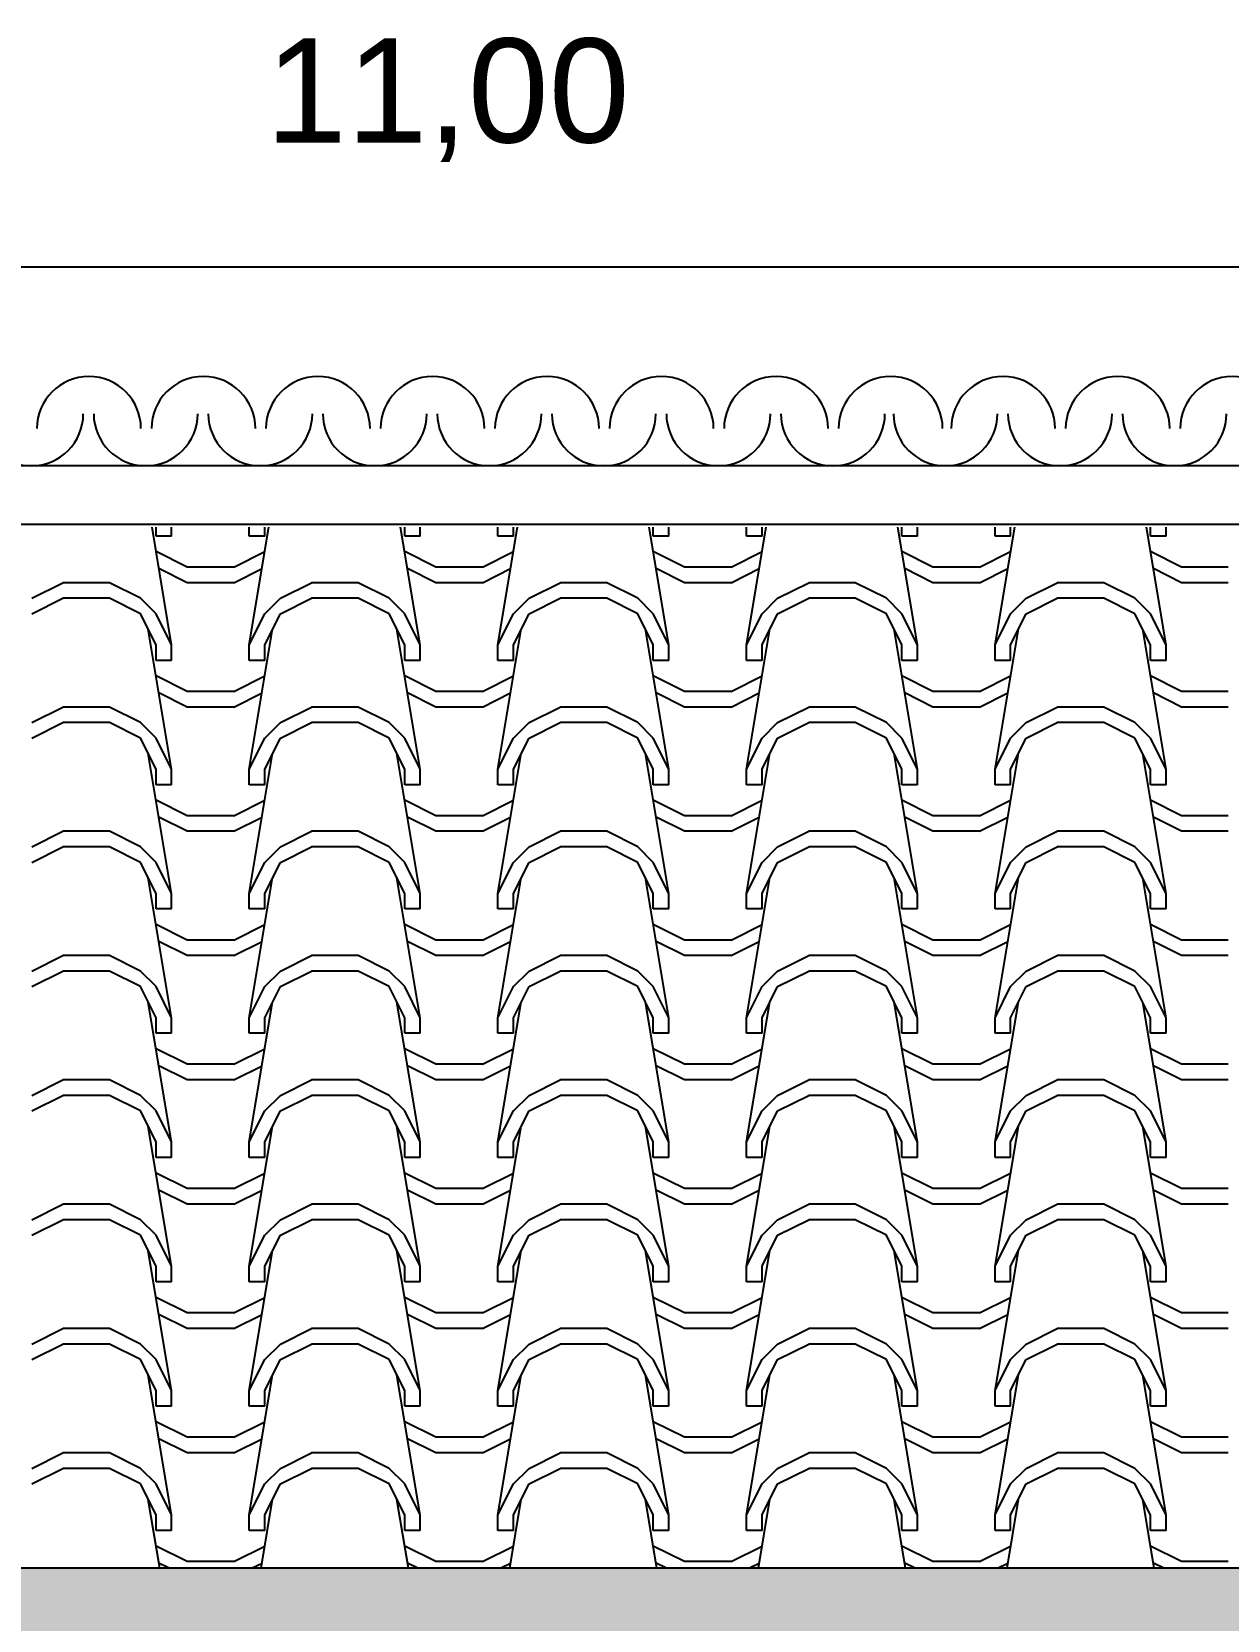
# Model space of a CAD drawing. Header units: millimetres. Extents: x -72 to 470, y 3 to 161.
# Drawn here: x 457.911 to 459.06, y 61.554 to 63.079 of the extents above; entities that cross this region are included whole.
import ezdxf

# ---------------------------------------------------------------- set-up
doc = ezdxf.new("R2010")
doc.units = ezdxf.units.MM
doc.layers.get('0').update_dxf_attribs({"color": 3})
for name, color, linetype in [('001', 1, 'Continuous'), ('COTA', 7, 'Continuous'), ('COTAS', 7, 'Continuous'), ('ESQUADRIA', 3, 'Continuous'), ('LAYER2', 5, 'Continuous')]:
    doc.layers.add(name, color=color, linetype=linetype)
doc.styles.get("Standard").update_dxf_attribs({"font": 'arial.ttf'})
doc.dimstyles.new('ISO-25', dxfattribs={"dimtxt": 0.1, "dimasz": 0.05, "dimexe": 1.25, "dimexo": 0.625, "dimgap": 0.1, "dimtad": 1, "dimzin": 1, "dimtxsty": 'Standard', "dimblk": 'ARCHTICK', "dimcen": 2.5, "dimse1": 1, "dimse2": 1, "dimazin": 3, "dimtfac": 1, "dimtmove": 0, "dimatfit": 3, "dimldrblk": 'ARCHTICK', "dimfxl": 1, "dimarcsym": 0})

# ---------------------------------------------------------------- blocks, each defined once
blk = doc.blocks.new('_ArchTick')
at = {"color": 0, "linetype": 'ByBlock', "const_width": 0.15}
blk.add_lwpolyline([(-0.5, -0.5), (0.5, 0.5)], dxfattribs=at)
blk = doc.blocks.new('*D65')
at = {"layer": 'COTAS', "color": 0, "lineweight": -2, "transparency": 16777216}
blk.add_line((452.8103, 62.8536), (463.8103, 62.8536), dxfattribs=at)
at = {"layer": 'Defpoints', "color": 0, "transparency": 16777216}
for p in [(452.8103, 62.8536), (463.8103, 62.8536), (463.8103, 62.8536)]:
    blk.add_point(p, dxfattribs=at)
at = {"layer": 'COTAS', "color": 0, "lineweight": -2, "transparency": 16777216, "xscale": 0.05, "yscale": 0.05, "zscale": 0.05, "rotation": 180}
blk.add_blockref('_ArchTick', (452.8103, 62.8536), dxfattribs=at)
at = {"layer": 'COTAS', "color": 0, "lineweight": -2, "transparency": 16777216, "xscale": 0.05, "yscale": 0.05, "zscale": 0.05}
blk.add_blockref('_ArchTick', (463.8103, 62.8536), dxfattribs=at)
at = {"layer": 'COTAS', "color": 0, "transparency": 16777216, "insert": (458.3103, 63.0137), "char_height": 0.1, "attachment_point": 5}
blk.add_mtext('11,00', dxfattribs=at)

msp = doc.modelspace()

# ---------------------------------------------------------------- hatches: boundary and pattern name
at = {"layer": 'COTA', "true_color": 0x939598}
h = msp.add_hatch(color=252, dxfattribs=at)
h.dxf.hatch_style = 1
h.paths.add_polyline_path([(452.9603, 61.5036), (452.9603, 61.6036), (452.9603, 62.8536), (452.8103, 62.8536), (452.8103, 61.6036), (452.8103, 61.5036), (452.8103, 58.5036), (452.9603, 58.5036)])
h.paths.add_polyline_path([(463.8103, 61.6036), (463.8103, 62.8536), (463.6603, 62.8536), (463.6603, 61.6036), (452.9603, 61.6036), (452.9603, 61.5036), (456.1103, 61.5036), (463.8103, 61.5036)])
h.paths.add_polyline_path([(463.8103, 61.5036), (463.6603, 61.5036), (463.6603, 58.4036), (463.8103, 58.4036)])

# ---------------------------------------------------------------- linework, layer by layer
at = {"color": 2}
for p, q in [((463.6603, 62.6625), (452.9603, 62.6625)), ((463.6603, 62.6062), (452.9603, 62.6062))]:
    msp.add_line(p, q, dxfattribs=at)
at = {"layer": '001', "color": 8, "linetype": 'Continuous', "ltscale": 0.5}
for p, q in [((458.0451, 62.4905), (458.0263, 62.6036)), ((458.0302, 62.595), (458.0302, 62.6036)), ((458.0451, 62.595), (458.0451, 62.6036)), ((458.1197, 62.595), (458.1197, 62.6036)), ((458.1197, 62.4905), (458.1386, 62.6036)), ((458.1347, 62.595), (458.1347, 62.6036)), ((458.2839, 62.4905), (458.2651, 62.6036)), ((458.269, 62.595), (458.269, 62.6036)), ((458.2839, 62.595), (458.2839, 62.6036)), ((458.3585, 62.595), (458.3585, 62.6036)), ((458.3585, 62.4905), (458.3774, 62.6036)), ((458.3735, 62.595), (458.3735, 62.6036)), ((458.5227, 62.4905), (458.5038, 62.6036)), ((458.5078, 62.595), (458.5078, 62.6036)), ((458.5227, 62.595), (458.5227, 62.6036)), ((458.5973, 62.595), (458.5973, 62.6036)), ((458.5973, 62.4905), (458.6162, 62.6036)), ((458.6122, 62.595), (458.6122, 62.6036)), ((458.7615, 62.4905), (458.7426, 62.6036)), ((458.7466, 62.595), (458.7466, 62.6036)), ((458.7615, 62.595), (458.7615, 62.6036)), ((458.8361, 62.595), (458.8361, 62.6036)), ((458.8361, 62.4905), (458.855, 62.6036)), ((458.851, 62.595), (458.851, 62.6036)), ((459.0003, 62.4905), (458.9814, 62.6036)), ((458.9854, 62.595), (458.9854, 62.6036)), ((459.0003, 62.595), (459.0003, 62.6036)), ((458.0451, 62.595), (458.0302, 62.595)), ((458.1347, 62.595), (458.1197, 62.595)), ((458.2839, 62.595), (458.269, 62.595)), ((458.3735, 62.595), (458.3585, 62.595)), ((458.5227, 62.595), (458.5078, 62.595)), ((458.6122, 62.595), (458.5973, 62.595)), ((458.7615, 62.595), (458.7466, 62.595)), ((458.851, 62.595), (458.8361, 62.595)), ((459.0003, 62.595), (458.9854, 62.595)), ((458.06, 62.5652), (458.0302, 62.5801)), ((458.1048, 62.5652), (458.1347, 62.5801)), ((458.2988, 62.5652), (458.269, 62.5801)), ((458.3436, 62.5652), (458.3735, 62.5801)), ((458.5376, 62.5652), (458.5078, 62.5801)), ((458.5824, 62.5652), (458.6122, 62.5801)), ((458.7764, 62.5652), (458.7466, 62.5801)), ((458.8212, 62.5652), (458.851, 62.5801)), ((459.0152, 62.5652), (458.9854, 62.5801)), ((458.06, 62.5502), (458.0329, 62.5638)), ((458.1048, 62.5652), (458.06, 62.5652)), ((458.1048, 62.5502), (458.132, 62.5638)), ((458.2988, 62.5502), (458.2717, 62.5638)), ((458.3436, 62.5652), (458.2988, 62.5652)), ((458.3436, 62.5502), (458.3707, 62.5638)), ((458.5376, 62.5502), (458.5105, 62.5638)), ((458.5824, 62.5652), (458.5376, 62.5652)), ((458.5824, 62.5502), (458.6095, 62.5638)), ((458.7764, 62.5502), (458.7493, 62.5638)), ((458.8212, 62.5652), (458.7764, 62.5652)), ((458.8212, 62.5502), (458.8483, 62.5638)), ((459.0152, 62.5502), (458.9881, 62.5638)), ((459.06, 62.5652), (459.0152, 62.5652)), ((457.9108, 62.5353), (457.9406, 62.5502)), ((457.9854, 62.5502), (457.9406, 62.5502)), ((458.0153, 62.5353), (457.9854, 62.5502)), ((458.1048, 62.5502), (458.06, 62.5502)), ((458.1496, 62.5353), (458.1794, 62.5502)), ((458.2242, 62.5502), (458.1794, 62.5502)), ((458.2541, 62.5353), (458.2242, 62.5502)), ((458.3436, 62.5502), (458.2988, 62.5502)), ((458.3884, 62.5353), (458.4182, 62.5502)), ((458.463, 62.5502), (458.4182, 62.5502)), ((458.4929, 62.5353), (458.463, 62.5502)), ((458.5824, 62.5502), (458.5376, 62.5502)), ((458.6272, 62.5353), (458.657, 62.5502)), ((458.7018, 62.5502), (458.657, 62.5502)), ((458.7316, 62.5353), (458.7018, 62.5502)), ((458.8212, 62.5502), (458.7764, 62.5502)), ((458.866, 62.5353), (458.8958, 62.5502)), ((458.9406, 62.5502), (458.8958, 62.5502)), ((458.9704, 62.5353), (458.9406, 62.5502)), ((459.06, 62.5502), (459.0152, 62.5502)), ((457.9108, 62.5204), (457.9406, 62.5353)), ((457.9854, 62.5353), (457.9406, 62.5353)), ((458.0153, 62.5204), (457.9854, 62.5353)), ((458.0302, 62.5204), (458.0153, 62.5353)), ((458.1347, 62.5204), (458.1496, 62.5353)), ((458.1496, 62.5204), (458.1794, 62.5353)), ((458.2242, 62.5353), (458.1794, 62.5353)), ((458.2541, 62.5204), (458.2242, 62.5353)), ((458.269, 62.5204), (458.2541, 62.5353)), ((458.3735, 62.5204), (458.3884, 62.5353)), ((458.3884, 62.5204), (458.4182, 62.5353)), ((458.463, 62.5353), (458.4182, 62.5353)), ((458.4929, 62.5204), (458.463, 62.5353)), ((458.5078, 62.5204), (458.4929, 62.5353)), ((458.6122, 62.5204), (458.6272, 62.5353)), ((458.6272, 62.5204), (458.657, 62.5353)), ((458.7018, 62.5353), (458.657, 62.5353)), ((458.7316, 62.5204), (458.7018, 62.5353)), ((458.7466, 62.5204), (458.7316, 62.5353)), ((458.851, 62.5204), (458.866, 62.5353)), ((458.866, 62.5204), (458.8958, 62.5353)), ((458.9406, 62.5353), (458.8958, 62.5353)), ((458.9704, 62.5204), (458.9406, 62.5353)), ((458.9854, 62.5204), (458.9704, 62.5353)), ((458.0302, 62.4905), (458.0153, 62.5204)), ((458.0451, 62.4905), (458.0302, 62.5204)), ((458.1197, 62.4905), (458.1347, 62.5204)), ((458.1347, 62.4905), (458.1496, 62.5204)), ((458.269, 62.4905), (458.2541, 62.5204)), ((458.2839, 62.4905), (458.269, 62.5204)), ((458.3585, 62.4905), (458.3735, 62.5204)), ((458.3735, 62.4905), (458.3884, 62.5204)), ((458.5078, 62.4905), (458.4929, 62.5204)), ((458.5227, 62.4905), (458.5078, 62.5204)), ((458.5973, 62.4905), (458.6122, 62.5204)), ((458.6122, 62.4905), (458.6272, 62.5204)), ((458.7466, 62.4905), (458.7316, 62.5204)), ((458.7615, 62.4905), (458.7466, 62.5204)), ((458.8361, 62.4905), (458.851, 62.5204)), ((458.851, 62.4905), (458.866, 62.5204)), ((458.9854, 62.4905), (458.9704, 62.5204)), ((459.0003, 62.4905), (458.9854, 62.5204)), ((458.0451, 62.3711), (458.0227, 62.5055)), ((458.1197, 62.3711), (458.1421, 62.5055)), ((458.2839, 62.3711), (458.2615, 62.5055)), ((458.3585, 62.3711), (458.3809, 62.5055)), ((458.5227, 62.3711), (458.5003, 62.5055)), ((458.5973, 62.3711), (458.6197, 62.5055)), ((458.7615, 62.3711), (458.7391, 62.5055)), ((458.8361, 62.3711), (458.8585, 62.5055)), ((459.0003, 62.3711), (458.9779, 62.5055)), ((458.0302, 62.4756), (458.0302, 62.4905)), ((458.0451, 62.4756), (458.0451, 62.4905)), ((458.1197, 62.4756), (458.1197, 62.4905)), ((458.1347, 62.4756), (458.1347, 62.4905)), ((458.269, 62.4756), (458.269, 62.4905)), ((458.2839, 62.4756), (458.2839, 62.4905)), ((458.3585, 62.4756), (458.3585, 62.4905)), ((458.3735, 62.4756), (458.3735, 62.4905)), ((458.5078, 62.4756), (458.5078, 62.4905)), ((458.5227, 62.4756), (458.5227, 62.4905)), ((458.5973, 62.4756), (458.5973, 62.4905)), ((458.6122, 62.4756), (458.6122, 62.4905)), ((458.7466, 62.4756), (458.7466, 62.4905)), ((458.7615, 62.4756), (458.7615, 62.4905)), ((458.8361, 62.4756), (458.8361, 62.4905)), ((458.851, 62.4756), (458.851, 62.4905)), ((458.9854, 62.4756), (458.9854, 62.4905)), ((459.0003, 62.4756), (459.0003, 62.4905)), ((458.0451, 62.4756), (458.0302, 62.4756)), ((458.1347, 62.4756), (458.1197, 62.4756)), ((458.2839, 62.4756), (458.269, 62.4756)), ((458.3735, 62.4756), (458.3585, 62.4756)), ((458.5227, 62.4756), (458.5078, 62.4756)), ((458.6122, 62.4756), (458.5973, 62.4756)), ((458.7615, 62.4756), (458.7466, 62.4756)), ((458.851, 62.4756), (458.8361, 62.4756)), ((459.0003, 62.4756), (458.9854, 62.4756)), ((458.06, 62.4458), (458.0302, 62.4607)), ((458.1048, 62.4458), (458.1347, 62.4607)), ((458.2988, 62.4458), (458.269, 62.4607)), ((458.3436, 62.4458), (458.3735, 62.4607)), ((458.5376, 62.4458), (458.5078, 62.4607)), ((458.5824, 62.4458), (458.6122, 62.4607)), ((458.7764, 62.4458), (458.7466, 62.4607)), ((458.8212, 62.4458), (458.851, 62.4607)), ((459.0152, 62.4458), (458.9854, 62.4607)), ((458.06, 62.4308), (458.0329, 62.4444)), ((458.1048, 62.4458), (458.06, 62.4458)), ((458.1048, 62.4308), (458.132, 62.4444)), ((458.2988, 62.4308), (458.2717, 62.4444)), ((458.3436, 62.4458), (458.2988, 62.4458)), ((458.3436, 62.4308), (458.3707, 62.4444)), ((458.5376, 62.4308), (458.5105, 62.4444)), ((458.5824, 62.4458), (458.5376, 62.4458)), ((458.5824, 62.4308), (458.6095, 62.4444)), ((458.7764, 62.4308), (458.7493, 62.4444)), ((458.8212, 62.4458), (458.7764, 62.4458)), ((458.8212, 62.4308), (458.8483, 62.4444)), ((459.0152, 62.4308), (458.9881, 62.4444)), ((459.06, 62.4458), (459.0152, 62.4458)), ((457.9108, 62.4159), (457.9406, 62.4308)), ((457.9854, 62.4308), (457.9406, 62.4308)), ((458.0153, 62.4159), (457.9854, 62.4308)), ((458.1048, 62.4308), (458.06, 62.4308)), ((458.1496, 62.4159), (458.1794, 62.4308)), ((458.2242, 62.4308), (458.1794, 62.4308)), ((458.2541, 62.4159), (458.2242, 62.4308)), ((458.3436, 62.4308), (458.2988, 62.4308)), ((458.3884, 62.4159), (458.4182, 62.4308)), ((458.463, 62.4308), (458.4182, 62.4308)), ((458.4929, 62.4159), (458.463, 62.4308)), ((458.5824, 62.4308), (458.5376, 62.4308)), ((458.6272, 62.4159), (458.657, 62.4308)), ((458.7018, 62.4308), (458.657, 62.4308)), ((458.7316, 62.4159), (458.7018, 62.4308)), ((458.8212, 62.4308), (458.7764, 62.4308)), ((458.866, 62.4159), (458.8958, 62.4308)), ((458.9406, 62.4308), (458.8958, 62.4308)), ((458.9704, 62.4159), (458.9406, 62.4308)), ((459.06, 62.4308), (459.0152, 62.4308)), ((457.9108, 62.401), (457.9406, 62.4159)), ((457.9854, 62.4159), (457.9406, 62.4159)), ((458.0153, 62.401), (457.9854, 62.4159)), ((458.0302, 62.401), (458.0153, 62.4159)), ((458.1347, 62.401), (458.1496, 62.4159)), ((458.1496, 62.401), (458.1794, 62.4159)), ((458.2242, 62.4159), (458.1794, 62.4159)), ((458.2541, 62.401), (458.2242, 62.4159)), ((458.269, 62.401), (458.2541, 62.4159)), ((458.3735, 62.401), (458.3884, 62.4159)), ((458.3884, 62.401), (458.4182, 62.4159)), ((458.463, 62.4159), (458.4182, 62.4159)), ((458.4929, 62.401), (458.463, 62.4159)), ((458.5078, 62.401), (458.4929, 62.4159)), ((458.6122, 62.401), (458.6272, 62.4159)), ((458.6272, 62.401), (458.657, 62.4159)), ((458.7018, 62.4159), (458.657, 62.4159)), ((458.7316, 62.401), (458.7018, 62.4159)), ((458.7466, 62.401), (458.7316, 62.4159)), ((458.851, 62.401), (458.866, 62.4159)), ((458.866, 62.401), (458.8958, 62.4159)), ((458.9406, 62.4159), (458.8958, 62.4159)), ((458.9704, 62.401), (458.9406, 62.4159)), ((458.9854, 62.401), (458.9704, 62.4159)), ((458.0302, 62.3711), (458.0153, 62.401)), ((458.0451, 62.3711), (458.0302, 62.401)), ((458.1197, 62.3711), (458.1347, 62.401)), ((458.1347, 62.3711), (458.1496, 62.401)), ((458.269, 62.3711), (458.2541, 62.401)), ((458.2839, 62.3711), (458.269, 62.401)), ((458.3585, 62.3711), (458.3735, 62.401)), ((458.3735, 62.3711), (458.3884, 62.401)), ((458.5078, 62.3711), (458.4929, 62.401)), ((458.5227, 62.3711), (458.5078, 62.401)), ((458.5973, 62.3711), (458.6122, 62.401)), ((458.6122, 62.3711), (458.6272, 62.401)), ((458.7466, 62.3711), (458.7316, 62.401)), ((458.7615, 62.3711), (458.7466, 62.401)), ((458.8361, 62.3711), (458.851, 62.401)), ((458.851, 62.3711), (458.866, 62.401)), ((458.9854, 62.3711), (458.9704, 62.401)), ((459.0003, 62.3711), (458.9854, 62.401)), ((458.0451, 62.2517), (458.0227, 62.3861)), ((458.1197, 62.2517), (458.1421, 62.3861)), ((458.2839, 62.2517), (458.2615, 62.3861)), ((458.3585, 62.2517), (458.3809, 62.3861)), ((458.5227, 62.2517), (458.5003, 62.3861)), ((458.5973, 62.2517), (458.6197, 62.3861)), ((458.7615, 62.2517), (458.7391, 62.3861)), ((458.8361, 62.2517), (458.8585, 62.3861)), ((459.0003, 62.2517), (458.9779, 62.3861)), ((458.0302, 62.3562), (458.0302, 62.3711)), ((458.0451, 62.3562), (458.0302, 62.3562)), ((458.0451, 62.3562), (458.0451, 62.3711)), ((458.1197, 62.3562), (458.1197, 62.3711)), ((458.1347, 62.3562), (458.1197, 62.3562)), ((458.1347, 62.3562), (458.1347, 62.3711)), ((458.269, 62.3562), (458.269, 62.3711)), ((458.2839, 62.3562), (458.269, 62.3562)), ((458.2839, 62.3562), (458.2839, 62.3711)), ((458.3585, 62.3562), (458.3585, 62.3711)), ((458.3735, 62.3562), (458.3585, 62.3562)), ((458.3735, 62.3562), (458.3735, 62.3711)), ((458.5078, 62.3562), (458.5078, 62.3711)), ((458.5227, 62.3562), (458.5078, 62.3562)), ((458.5227, 62.3562), (458.5227, 62.3711)), ((458.5973, 62.3562), (458.5973, 62.3711)), ((458.6122, 62.3562), (458.5973, 62.3562)), ((458.6122, 62.3562), (458.6122, 62.3711)), ((458.7466, 62.3562), (458.7466, 62.3711)), ((458.7615, 62.3562), (458.7466, 62.3562)), ((458.7615, 62.3562), (458.7615, 62.3711)), ((458.8361, 62.3562), (458.8361, 62.3711)), ((458.851, 62.3562), (458.8361, 62.3562)), ((458.851, 62.3562), (458.851, 62.3711)), ((458.9854, 62.3562), (458.9854, 62.3711)), ((459.0003, 62.3562), (458.9854, 62.3562)), ((459.0003, 62.3562), (459.0003, 62.3711)), ((458.06, 62.3264), (458.0302, 62.3413)), ((458.1048, 62.3264), (458.1347, 62.3413)), ((458.2988, 62.3264), (458.269, 62.3413)), ((458.3436, 62.3264), (458.3735, 62.3413)), ((458.5376, 62.3264), (458.5078, 62.3413)), ((458.5824, 62.3264), (458.6122, 62.3413)), ((458.7764, 62.3264), (458.7466, 62.3413)), ((458.8212, 62.3264), (458.851, 62.3413)), ((459.0152, 62.3264), (458.9854, 62.3413)), ((458.1048, 62.3264), (458.06, 62.3264)), ((458.3436, 62.3264), (458.2988, 62.3264)), ((458.5824, 62.3264), (458.5376, 62.3264)), ((458.8212, 62.3264), (458.7764, 62.3264)), ((459.06, 62.3264), (459.0152, 62.3264)), ((457.9108, 62.2965), (457.9406, 62.3114)), ((457.9854, 62.3114), (457.9406, 62.3114)), ((458.0153, 62.2965), (457.9854, 62.3114)), ((458.06, 62.3114), (458.0329, 62.325)), ((458.1048, 62.3114), (458.06, 62.3114)), ((458.1048, 62.3114), (458.132, 62.325)), ((458.1496, 62.2965), (458.1794, 62.3114)), ((458.2242, 62.3114), (458.1794, 62.3114)), ((458.2541, 62.2965), (458.2242, 62.3114)), ((458.2988, 62.3114), (458.2717, 62.325)), ((458.3436, 62.3114), (458.2988, 62.3114)), ((458.3436, 62.3114), (458.3707, 62.325)), ((458.3884, 62.2965), (458.4182, 62.3114)), ((458.463, 62.3114), (458.4182, 62.3114)), ((458.4929, 62.2965), (458.463, 62.3114)), ((458.5376, 62.3114), (458.5105, 62.325)), ((458.5824, 62.3114), (458.5376, 62.3114)), ((458.5824, 62.3114), (458.6095, 62.325)), ((458.6272, 62.2965), (458.657, 62.3114)), ((458.7018, 62.3114), (458.657, 62.3114)), ((458.7316, 62.2965), (458.7018, 62.3114)), ((458.7764, 62.3114), (458.7493, 62.325)), ((458.8212, 62.3114), (458.7764, 62.3114)), ((458.8212, 62.3114), (458.8483, 62.325)), ((458.866, 62.2965), (458.8958, 62.3114)), ((458.9406, 62.3114), (458.8958, 62.3114)), ((458.9704, 62.2965), (458.9406, 62.3114)), ((459.0152, 62.3114), (458.9881, 62.325)), ((459.06, 62.3114), (459.0152, 62.3114)), ((457.9108, 62.2816), (457.9406, 62.2965)), ((457.9854, 62.2965), (457.9406, 62.2965)), ((458.0153, 62.2816), (457.9854, 62.2965)), ((458.0302, 62.2816), (458.0153, 62.2965)), ((458.1347, 62.2816), (458.1496, 62.2965)), ((458.1496, 62.2816), (458.1794, 62.2965)), ((458.2242, 62.2965), (458.1794, 62.2965)), ((458.2541, 62.2816), (458.2242, 62.2965)), ((458.269, 62.2816), (458.2541, 62.2965)), ((458.3735, 62.2816), (458.3884, 62.2965)), ((458.3884, 62.2816), (458.4182, 62.2965)), ((458.463, 62.2965), (458.4182, 62.2965)), ((458.4929, 62.2816), (458.463, 62.2965)), ((458.5078, 62.2816), (458.4929, 62.2965)), ((458.6122, 62.2816), (458.6272, 62.2965)), ((458.6272, 62.2816), (458.657, 62.2965)), ((458.7018, 62.2965), (458.657, 62.2965)), ((458.7316, 62.2816), (458.7018, 62.2965)), ((458.7466, 62.2816), (458.7316, 62.2965)), ((458.851, 62.2816), (458.866, 62.2965)), ((458.866, 62.2816), (458.8958, 62.2965)), ((458.9406, 62.2965), (458.8958, 62.2965)), ((458.9704, 62.2816), (458.9406, 62.2965)), ((458.9854, 62.2816), (458.9704, 62.2965)), ((458.0302, 62.2517), (458.0153, 62.2816)), ((458.0451, 62.2517), (458.0302, 62.2816)), ((458.1197, 62.2517), (458.1347, 62.2816)), ((458.1347, 62.2517), (458.1496, 62.2816)), ((458.269, 62.2517), (458.2541, 62.2816)), ((458.2839, 62.2517), (458.269, 62.2816)), ((458.3585, 62.2517), (458.3735, 62.2816)), ((458.3735, 62.2517), (458.3884, 62.2816)), ((458.5078, 62.2517), (458.4929, 62.2816)), ((458.5227, 62.2517), (458.5078, 62.2816)), ((458.5973, 62.2517), (458.6122, 62.2816)), ((458.6122, 62.2517), (458.6272, 62.2816)), ((458.7466, 62.2517), (458.7316, 62.2816)), ((458.7615, 62.2517), (458.7466, 62.2816)), ((458.8361, 62.2517), (458.851, 62.2816)), ((458.851, 62.2517), (458.866, 62.2816)), ((458.9854, 62.2517), (458.9704, 62.2816)), ((459.0003, 62.2517), (458.9854, 62.2816)), ((458.0451, 62.1324), (458.0227, 62.2667)), ((458.1197, 62.1324), (458.1421, 62.2667)), ((458.2839, 62.1324), (458.2615, 62.2667)), ((458.3585, 62.1324), (458.3809, 62.2667)), ((458.5227, 62.1324), (458.5003, 62.2667)), ((458.5973, 62.1324), (458.6197, 62.2667)), ((458.7615, 62.1324), (458.7391, 62.2667)), ((458.8361, 62.1324), (458.8585, 62.2667)), ((459.0003, 62.1324), (458.9779, 62.2667)), ((458.0302, 62.2368), (458.0302, 62.2517)), ((458.0451, 62.2368), (458.0451, 62.2517)), ((458.1197, 62.2368), (458.1197, 62.2517)), ((458.1347, 62.2368), (458.1347, 62.2517)), ((458.269, 62.2368), (458.269, 62.2517)), ((458.2839, 62.2368), (458.2839, 62.2517)), ((458.3585, 62.2368), (458.3585, 62.2517)), ((458.3735, 62.2368), (458.3735, 62.2517)), ((458.5078, 62.2368), (458.5078, 62.2517)), ((458.5227, 62.2368), (458.5227, 62.2517)), ((458.5973, 62.2368), (458.5973, 62.2517)), ((458.6122, 62.2368), (458.6122, 62.2517)), ((458.7466, 62.2368), (458.7466, 62.2517)), ((458.7615, 62.2368), (458.7615, 62.2517)), ((458.8361, 62.2368), (458.8361, 62.2517)), ((458.851, 62.2368), (458.851, 62.2517)), ((458.9854, 62.2368), (458.9854, 62.2517)), ((459.0003, 62.2368), (459.0003, 62.2517)), ((458.0451, 62.2368), (458.0302, 62.2368)), ((458.1347, 62.2368), (458.1197, 62.2368)), ((458.2839, 62.2368), (458.269, 62.2368)), ((458.3735, 62.2368), (458.3585, 62.2368)), ((458.5227, 62.2368), (458.5078, 62.2368)), ((458.6122, 62.2368), (458.5973, 62.2368)), ((458.7615, 62.2368), (458.7466, 62.2368)), ((458.851, 62.2368), (458.8361, 62.2368)), ((459.0003, 62.2368), (458.9854, 62.2368)), ((458.06, 62.207), (458.0302, 62.2219)), ((458.1048, 62.207), (458.1347, 62.2219)), ((458.2988, 62.207), (458.269, 62.2219)), ((458.3436, 62.207), (458.3735, 62.2219)), ((458.5376, 62.207), (458.5078, 62.2219)), ((458.5824, 62.207), (458.6122, 62.2219)), ((458.7764, 62.207), (458.7466, 62.2219)), ((458.8212, 62.207), (458.851, 62.2219)), ((459.0152, 62.207), (458.9854, 62.2219)), ((458.06, 62.1921), (458.0329, 62.2056)), ((458.1048, 62.207), (458.06, 62.207)), ((458.1048, 62.1921), (458.132, 62.2056)), ((458.2988, 62.1921), (458.2717, 62.2056)), ((458.3436, 62.207), (458.2988, 62.207)), ((458.3436, 62.1921), (458.3707, 62.2056)), ((458.5376, 62.1921), (458.5105, 62.2056)), ((458.5824, 62.207), (458.5376, 62.207)), ((458.5824, 62.1921), (458.6095, 62.2056)), ((458.7764, 62.1921), (458.7493, 62.2056)), ((458.8212, 62.207), (458.7764, 62.207)), ((458.8212, 62.1921), (458.8483, 62.2056)), ((459.0152, 62.1921), (458.9881, 62.2056)), ((459.06, 62.207), (459.0152, 62.207)), ((457.9108, 62.1771), (457.9406, 62.1921)), ((457.9854, 62.1921), (457.9406, 62.1921)), ((458.0153, 62.1771), (457.9854, 62.1921)), ((458.1048, 62.1921), (458.06, 62.1921)), ((458.1496, 62.1771), (458.1794, 62.1921)), ((458.2242, 62.1921), (458.1794, 62.1921)), ((458.2541, 62.1771), (458.2242, 62.1921)), ((458.3436, 62.1921), (458.2988, 62.1921)), ((458.3884, 62.1771), (458.4182, 62.1921)), ((458.463, 62.1921), (458.4182, 62.1921)), ((458.4929, 62.1771), (458.463, 62.1921)), ((458.5824, 62.1921), (458.5376, 62.1921)), ((458.6272, 62.1771), (458.657, 62.1921)), ((458.7018, 62.1921), (458.657, 62.1921)), ((458.7316, 62.1771), (458.7018, 62.1921)), ((458.8212, 62.1921), (458.7764, 62.1921)), ((458.866, 62.1771), (458.8958, 62.1921)), ((458.9406, 62.1921), (458.8958, 62.1921)), ((458.9704, 62.1771), (458.9406, 62.1921)), ((459.06, 62.1921), (459.0152, 62.1921)), ((457.9108, 62.1622), (457.9406, 62.1771)), ((457.9854, 62.1771), (457.9406, 62.1771)), ((458.0153, 62.1622), (457.9854, 62.1771)), ((458.0302, 62.1622), (458.0153, 62.1771)), ((458.1347, 62.1622), (458.1496, 62.1771)), ((458.1496, 62.1622), (458.1794, 62.1771)), ((458.2242, 62.1771), (458.1794, 62.1771)), ((458.2541, 62.1622), (458.2242, 62.1771)), ((458.269, 62.1622), (458.2541, 62.1771)), ((458.3735, 62.1622), (458.3884, 62.1771)), ((458.3884, 62.1622), (458.4182, 62.1771)), ((458.463, 62.1771), (458.4182, 62.1771)), ((458.4929, 62.1622), (458.463, 62.1771)), ((458.5078, 62.1622), (458.4929, 62.1771)), ((458.6122, 62.1622), (458.6272, 62.1771)), ((458.6272, 62.1622), (458.657, 62.1771)), ((458.7018, 62.1771), (458.657, 62.1771)), ((458.7316, 62.1622), (458.7018, 62.1771)), ((458.7466, 62.1622), (458.7316, 62.1771)), ((458.851, 62.1622), (458.866, 62.1771)), ((458.866, 62.1622), (458.8958, 62.1771)), ((458.9406, 62.1771), (458.8958, 62.1771)), ((458.9704, 62.1622), (458.9406, 62.1771)), ((458.9854, 62.1622), (458.9704, 62.1771)), ((458.0302, 62.1324), (458.0153, 62.1622)), ((458.0451, 62.1324), (458.0302, 62.1622)), ((458.1197, 62.1324), (458.1347, 62.1622)), ((458.1347, 62.1324), (458.1496, 62.1622)), ((458.269, 62.1324), (458.2541, 62.1622)), ((458.2839, 62.1324), (458.269, 62.1622)), ((458.3585, 62.1324), (458.3735, 62.1622)), ((458.3735, 62.1324), (458.3884, 62.1622)), ((458.5078, 62.1324), (458.4929, 62.1622)), ((458.5227, 62.1324), (458.5078, 62.1622)), ((458.5973, 62.1324), (458.6122, 62.1622)), ((458.6122, 62.1324), (458.6272, 62.1622)), ((458.7466, 62.1324), (458.7316, 62.1622)), ((458.7615, 62.1324), (458.7466, 62.1622)), ((458.8361, 62.1324), (458.851, 62.1622)), ((458.851, 62.1324), (458.866, 62.1622)), ((458.9854, 62.1324), (458.9704, 62.1622)), ((459.0003, 62.1324), (458.9854, 62.1622)), ((458.0451, 62.013), (458.0227, 62.1473)), ((458.1197, 62.013), (458.1421, 62.1473)), ((458.2839, 62.013), (458.2615, 62.1473)), ((458.3585, 62.013), (458.3809, 62.1473)), ((458.5227, 62.013), (458.5003, 62.1473)), ((458.5973, 62.013), (458.6197, 62.1473)), ((458.7615, 62.013), (458.7391, 62.1473)), ((458.8361, 62.013), (458.8585, 62.1473)), ((459.0003, 62.013), (458.9779, 62.1473)), ((458.0302, 62.1174), (458.0302, 62.1324)), ((458.0451, 62.1174), (458.0451, 62.1324)), ((458.1197, 62.1174), (458.1197, 62.1324)), ((458.1347, 62.1174), (458.1347, 62.1324)), ((458.269, 62.1174), (458.269, 62.1324)), ((458.2839, 62.1174), (458.2839, 62.1324)), ((458.3585, 62.1174), (458.3585, 62.1324)), ((458.3735, 62.1174), (458.3735, 62.1324)), ((458.5078, 62.1174), (458.5078, 62.1324)), ((458.5227, 62.1174), (458.5227, 62.1324)), ((458.5973, 62.1174), (458.5973, 62.1324)), ((458.6122, 62.1174), (458.6122, 62.1324)), ((458.7466, 62.1174), (458.7466, 62.1324)), ((458.7615, 62.1174), (458.7615, 62.1324)), ((458.8361, 62.1174), (458.8361, 62.1324)), ((458.851, 62.1174), (458.851, 62.1324)), ((458.9854, 62.1174), (458.9854, 62.1324)), ((459.0003, 62.1174), (459.0003, 62.1324)), ((458.0451, 62.1174), (458.0302, 62.1174)), ((458.1347, 62.1174), (458.1197, 62.1174)), ((458.2839, 62.1174), (458.269, 62.1174)), ((458.3735, 62.1174), (458.3585, 62.1174)), ((458.5227, 62.1174), (458.5078, 62.1174)), ((458.6122, 62.1174), (458.5973, 62.1174)), ((458.7615, 62.1174), (458.7466, 62.1174)), ((458.851, 62.1174), (458.8361, 62.1174)), ((459.0003, 62.1174), (458.9854, 62.1174)), ((458.06, 62.0876), (458.0302, 62.1025)), ((458.1048, 62.0876), (458.1347, 62.1025)), ((458.2988, 62.0876), (458.269, 62.1025)), ((458.3436, 62.0876), (458.3735, 62.1025)), ((458.5376, 62.0876), (458.5078, 62.1025)), ((458.5824, 62.0876), (458.6122, 62.1025)), ((458.7764, 62.0876), (458.7466, 62.1025)), ((458.8212, 62.0876), (458.851, 62.1025)), ((459.0152, 62.0876), (458.9854, 62.1025)), ((458.06, 62.0727), (458.0329, 62.0862)), ((458.1048, 62.0876), (458.06, 62.0876)), ((458.1048, 62.0727), (458.132, 62.0862)), ((458.2988, 62.0727), (458.2717, 62.0862)), ((458.3436, 62.0876), (458.2988, 62.0876)), ((458.3436, 62.0727), (458.3707, 62.0862)), ((458.5376, 62.0727), (458.5105, 62.0862)), ((458.5824, 62.0876), (458.5376, 62.0876)), ((458.5824, 62.0727), (458.6095, 62.0862)), ((458.7764, 62.0727), (458.7493, 62.0862)), ((458.8212, 62.0876), (458.7764, 62.0876)), ((458.8212, 62.0727), (458.8483, 62.0862)), ((459.0152, 62.0727), (458.9881, 62.0862)), ((459.06, 62.0876), (459.0152, 62.0876)), ((457.9108, 62.0577), (457.9406, 62.0727)), ((457.9854, 62.0727), (457.9406, 62.0727)), ((458.0153, 62.0577), (457.9854, 62.0727)), ((458.1048, 62.0727), (458.06, 62.0727)), ((458.1496, 62.0577), (458.1794, 62.0727)), ((458.2242, 62.0727), (458.1794, 62.0727)), ((458.2541, 62.0577), (458.2242, 62.0727)), ((458.3436, 62.0727), (458.2988, 62.0727)), ((458.3884, 62.0577), (458.4182, 62.0727)), ((458.463, 62.0727), (458.4182, 62.0727)), ((458.4929, 62.0577), (458.463, 62.0727)), ((458.5824, 62.0727), (458.5376, 62.0727)), ((458.6272, 62.0577), (458.657, 62.0727)), ((458.7018, 62.0727), (458.657, 62.0727)), ((458.7316, 62.0577), (458.7018, 62.0727)), ((458.8212, 62.0727), (458.7764, 62.0727)), ((458.866, 62.0577), (458.8958, 62.0727)), ((458.9406, 62.0727), (458.8958, 62.0727)), ((458.9704, 62.0577), (458.9406, 62.0727)), ((459.06, 62.0727), (459.0152, 62.0727)), ((457.9108, 62.0428), (457.9406, 62.0577)), ((457.9854, 62.0577), (457.9406, 62.0577)), ((458.0153, 62.0428), (457.9854, 62.0577)), ((458.0302, 62.0428), (458.0153, 62.0577)), ((458.1347, 62.0428), (458.1496, 62.0577)), ((458.1496, 62.0428), (458.1794, 62.0577)), ((458.2242, 62.0577), (458.1794, 62.0577)), ((458.2541, 62.0428), (458.2242, 62.0577)), ((458.269, 62.0428), (458.2541, 62.0577)), ((458.3735, 62.0428), (458.3884, 62.0577)), ((458.3884, 62.0428), (458.4182, 62.0577)), ((458.463, 62.0577), (458.4182, 62.0577)), ((458.4929, 62.0428), (458.463, 62.0577)), ((458.5078, 62.0428), (458.4929, 62.0577)), ((458.6122, 62.0428), (458.6272, 62.0577)), ((458.6272, 62.0428), (458.657, 62.0577)), ((458.7018, 62.0577), (458.657, 62.0577)), ((458.7316, 62.0428), (458.7018, 62.0577)), ((458.7466, 62.0428), (458.7316, 62.0577)), ((458.851, 62.0428), (458.866, 62.0577)), ((458.866, 62.0428), (458.8958, 62.0577)), ((458.9406, 62.0577), (458.8958, 62.0577)), ((458.9704, 62.0428), (458.9406, 62.0577)), ((458.9854, 62.0428), (458.9704, 62.0577)), ((458.0302, 62.013), (458.0153, 62.0428)), ((458.0451, 62.013), (458.0302, 62.0428)), ((458.1197, 62.013), (458.1347, 62.0428)), ((458.1347, 62.013), (458.1496, 62.0428)), ((458.269, 62.013), (458.2541, 62.0428)), ((458.2839, 62.013), (458.269, 62.0428)), ((458.3585, 62.013), (458.3735, 62.0428)), ((458.3735, 62.013), (458.3884, 62.0428)), ((458.5078, 62.013), (458.4929, 62.0428)), ((458.5227, 62.013), (458.5078, 62.0428)), ((458.5973, 62.013), (458.6122, 62.0428)), ((458.6122, 62.013), (458.6272, 62.0428)), ((458.7466, 62.013), (458.7316, 62.0428)), ((458.7615, 62.013), (458.7466, 62.0428)), ((458.8361, 62.013), (458.851, 62.0428)), ((458.851, 62.013), (458.866, 62.0428)), ((458.9854, 62.013), (458.9704, 62.0428)), ((459.0003, 62.013), (458.9854, 62.0428)), ((458.0451, 61.8936), (458.0227, 62.0279)), ((458.1197, 61.8936), (458.1421, 62.0279)), ((458.2839, 61.8936), (458.2615, 62.0279)), ((458.3585, 61.8936), (458.3809, 62.0279)), ((458.5227, 61.8936), (458.5003, 62.0279)), ((458.5973, 61.8936), (458.6197, 62.0279)), ((458.7615, 61.8936), (458.7391, 62.0279)), ((458.8361, 61.8936), (458.8585, 62.0279)), ((459.0003, 61.8936), (458.9779, 62.0279)), ((458.0302, 61.998), (458.0302, 62.013)), ((458.0451, 61.998), (458.0451, 62.013)), ((458.1197, 61.998), (458.1197, 62.013)), ((458.1347, 61.998), (458.1347, 62.013)), ((458.269, 61.998), (458.269, 62.013)), ((458.2839, 61.998), (458.2839, 62.013)), ((458.3585, 61.998), (458.3585, 62.013)), ((458.3735, 61.998), (458.3735, 62.013)), ((458.5078, 61.998), (458.5078, 62.013)), ((458.5227, 61.998), (458.5227, 62.013)), ((458.5973, 61.998), (458.5973, 62.013)), ((458.6122, 61.998), (458.6122, 62.013)), ((458.7466, 61.998), (458.7466, 62.013)), ((458.7615, 61.998), (458.7615, 62.013)), ((458.8361, 61.998), (458.8361, 62.013)), ((458.851, 61.998), (458.851, 62.013)), ((458.9854, 61.998), (458.9854, 62.013)), ((459.0003, 61.998), (459.0003, 62.013)), ((458.0451, 61.998), (458.0302, 61.998)), ((458.1347, 61.998), (458.1197, 61.998)), ((458.2839, 61.998), (458.269, 61.998)), ((458.3735, 61.998), (458.3585, 61.998)), ((458.5227, 61.998), (458.5078, 61.998)), ((458.6122, 61.998), (458.5973, 61.998)), ((458.7615, 61.998), (458.7466, 61.998)), ((458.851, 61.998), (458.8361, 61.998)), ((459.0003, 61.998), (458.9854, 61.998)), ((458.06, 61.9682), (458.0302, 61.9831)), ((458.1048, 61.9682), (458.1347, 61.9831)), ((458.2988, 61.9682), (458.269, 61.9831)), ((458.3436, 61.9682), (458.3735, 61.9831)), ((458.5376, 61.9682), (458.5078, 61.9831)), ((458.5824, 61.9682), (458.6122, 61.9831)), ((458.7764, 61.9682), (458.7466, 61.9831)), ((458.8212, 61.9682), (458.851, 61.9831)), ((459.0152, 61.9682), (458.9854, 61.9831)), ((458.06, 61.9533), (458.0329, 61.9668)), ((458.1048, 61.9682), (458.06, 61.9682)), ((458.1048, 61.9533), (458.132, 61.9668)), ((458.2988, 61.9533), (458.2717, 61.9668)), ((458.3436, 61.9682), (458.2988, 61.9682)), ((458.3436, 61.9533), (458.3707, 61.9668)), ((458.5376, 61.9533), (458.5105, 61.9668)), ((458.5824, 61.9682), (458.5376, 61.9682)), ((458.5824, 61.9533), (458.6095, 61.9668)), ((458.7764, 61.9533), (458.7493, 61.9668)), ((458.8212, 61.9682), (458.7764, 61.9682)), ((458.8212, 61.9533), (458.8483, 61.9668)), ((459.0152, 61.9533), (458.9881, 61.9668)), ((459.06, 61.9682), (459.0152, 61.9682)), ((457.9108, 61.9383), (457.9406, 61.9533)), ((457.9854, 61.9533), (457.9406, 61.9533)), ((458.0153, 61.9383), (457.9854, 61.9533)), ((458.1048, 61.9533), (458.06, 61.9533)), ((458.1496, 61.9383), (458.1794, 61.9533)), ((458.2242, 61.9533), (458.1794, 61.9533)), ((458.2541, 61.9383), (458.2242, 61.9533)), ((458.3436, 61.9533), (458.2988, 61.9533)), ((458.3884, 61.9383), (458.4182, 61.9533)), ((458.463, 61.9533), (458.4182, 61.9533)), ((458.4929, 61.9383), (458.463, 61.9533)), ((458.5824, 61.9533), (458.5376, 61.9533)), ((458.6272, 61.9383), (458.657, 61.9533)), ((458.7018, 61.9533), (458.657, 61.9533)), ((458.7316, 61.9383), (458.7018, 61.9533)), ((458.8212, 61.9533), (458.7764, 61.9533)), ((458.866, 61.9383), (458.8958, 61.9533)), ((458.9406, 61.9533), (458.8958, 61.9533)), ((458.9704, 61.9383), (458.9406, 61.9533)), ((459.06, 61.9533), (459.0152, 61.9533)), ((457.9108, 61.9234), (457.9406, 61.9383)), ((457.9854, 61.9383), (457.9406, 61.9383)), ((458.0153, 61.9234), (457.9854, 61.9383)), ((458.0302, 61.9234), (458.0153, 61.9383)), ((458.1347, 61.9234), (458.1496, 61.9383)), ((458.1496, 61.9234), (458.1794, 61.9383)), ((458.2242, 61.9383), (458.1794, 61.9383)), ((458.2541, 61.9234), (458.2242, 61.9383)), ((458.269, 61.9234), (458.2541, 61.9383)), ((458.3735, 61.9234), (458.3884, 61.9383)), ((458.3884, 61.9234), (458.4182, 61.9383)), ((458.463, 61.9383), (458.4182, 61.9383)), ((458.4929, 61.9234), (458.463, 61.9383)), ((458.5078, 61.9234), (458.4929, 61.9383)), ((458.6122, 61.9234), (458.6272, 61.9383)), ((458.6272, 61.9234), (458.657, 61.9383)), ((458.7018, 61.9383), (458.657, 61.9383)), ((458.7316, 61.9234), (458.7018, 61.9383)), ((458.7466, 61.9234), (458.7316, 61.9383)), ((458.851, 61.9234), (458.866, 61.9383)), ((458.866, 61.9234), (458.8958, 61.9383)), ((458.9406, 61.9383), (458.8958, 61.9383)), ((458.9704, 61.9234), (458.9406, 61.9383)), ((458.9854, 61.9234), (458.9704, 61.9383)), ((458.0302, 61.8936), (458.0153, 61.9234)), ((458.0451, 61.8936), (458.0302, 61.9234)), ((458.1197, 61.8936), (458.1347, 61.9234)), ((458.1347, 61.8936), (458.1496, 61.9234)), ((458.269, 61.8936), (458.2541, 61.9234)), ((458.2839, 61.8936), (458.269, 61.9234)), ((458.3585, 61.8936), (458.3735, 61.9234)), ((458.3735, 61.8936), (458.3884, 61.9234)), ((458.5078, 61.8936), (458.4929, 61.9234)), ((458.5227, 61.8936), (458.5078, 61.9234)), ((458.5973, 61.8936), (458.6122, 61.9234)), ((458.6122, 61.8936), (458.6272, 61.9234)), ((458.7466, 61.8936), (458.7316, 61.9234)), ((458.7615, 61.8936), (458.7466, 61.9234)), ((458.8361, 61.8936), (458.851, 61.9234)), ((458.851, 61.8936), (458.866, 61.9234)), ((458.9854, 61.8936), (458.9704, 61.9234)), ((459.0003, 61.8936), (458.9854, 61.9234)), ((458.0451, 61.7742), (458.0227, 61.9085)), ((458.1197, 61.7742), (458.1421, 61.9085)), ((458.2839, 61.7742), (458.2615, 61.9085)), ((458.3585, 61.7742), (458.3809, 61.9085)), ((458.5227, 61.7742), (458.5003, 61.9085)), ((458.5973, 61.7742), (458.6197, 61.9085)), ((458.7615, 61.7742), (458.7391, 61.9085)), ((458.8361, 61.7742), (458.8585, 61.9085)), ((459.0003, 61.7742), (458.9779, 61.9085)), ((458.0302, 61.8786), (458.0302, 61.8936)), ((458.0451, 61.8786), (458.0451, 61.8936)), ((458.1197, 61.8786), (458.1197, 61.8936)), ((458.1347, 61.8786), (458.1347, 61.8936)), ((458.269, 61.8786), (458.269, 61.8936)), ((458.2839, 61.8786), (458.2839, 61.8936)), ((458.3585, 61.8786), (458.3585, 61.8936)), ((458.3735, 61.8786), (458.3735, 61.8936)), ((458.5078, 61.8786), (458.5078, 61.8936)), ((458.5227, 61.8786), (458.5227, 61.8936)), ((458.5973, 61.8786), (458.5973, 61.8936)), ((458.6122, 61.8786), (458.6122, 61.8936)), ((458.7466, 61.8786), (458.7466, 61.8936)), ((458.7615, 61.8786), (458.7615, 61.8936)), ((458.8361, 61.8786), (458.8361, 61.8936)), ((458.851, 61.8786), (458.851, 61.8936)), ((458.9854, 61.8786), (458.9854, 61.8936)), ((459.0003, 61.8786), (459.0003, 61.8936)), ((458.0451, 61.8786), (458.0302, 61.8786)), ((458.1347, 61.8786), (458.1197, 61.8786)), ((458.2839, 61.8786), (458.269, 61.8786)), ((458.3735, 61.8786), (458.3585, 61.8786)), ((458.5227, 61.8786), (458.5078, 61.8786)), ((458.6122, 61.8786), (458.5973, 61.8786)), ((458.7615, 61.8786), (458.7466, 61.8786)), ((458.851, 61.8786), (458.8361, 61.8786)), ((459.0003, 61.8786), (458.9854, 61.8786)), ((458.06, 61.8488), (458.0302, 61.8637)), ((458.1048, 61.8488), (458.1347, 61.8637)), ((458.2988, 61.8488), (458.269, 61.8637)), ((458.3436, 61.8488), (458.3735, 61.8637)), ((458.5376, 61.8488), (458.5078, 61.8637)), ((458.5824, 61.8488), (458.6122, 61.8637)), ((458.7764, 61.8488), (458.7466, 61.8637)), ((458.8212, 61.8488), (458.851, 61.8637)), ((459.0152, 61.8488), (458.9854, 61.8637)), ((458.06, 61.8339), (458.0329, 61.8474)), ((458.1048, 61.8488), (458.06, 61.8488)), ((458.1048, 61.8339), (458.132, 61.8474)), ((458.2988, 61.8339), (458.2717, 61.8474)), ((458.3436, 61.8488), (458.2988, 61.8488)), ((458.3436, 61.8339), (458.3707, 61.8474)), ((458.5376, 61.8339), (458.5105, 61.8474)), ((458.5824, 61.8488), (458.5376, 61.8488)), ((458.5824, 61.8339), (458.6095, 61.8474)), ((458.7764, 61.8339), (458.7493, 61.8474)), ((458.8212, 61.8488), (458.7764, 61.8488)), ((458.8212, 61.8339), (458.8483, 61.8474)), ((459.0152, 61.8339), (458.9881, 61.8474)), ((459.06, 61.8488), (459.0152, 61.8488)), ((457.9108, 61.8189), (457.9406, 61.8339)), ((457.9854, 61.8339), (457.9406, 61.8339)), ((458.0153, 61.8189), (457.9854, 61.8339)), ((458.1048, 61.8339), (458.06, 61.8339)), ((458.1496, 61.8189), (458.1794, 61.8339)), ((458.2242, 61.8339), (458.1794, 61.8339)), ((458.2541, 61.8189), (458.2242, 61.8339)), ((458.3436, 61.8339), (458.2988, 61.8339)), ((458.3884, 61.8189), (458.4182, 61.8339)), ((458.463, 61.8339), (458.4182, 61.8339)), ((458.4929, 61.8189), (458.463, 61.8339)), ((458.5824, 61.8339), (458.5376, 61.8339)), ((458.6272, 61.8189), (458.657, 61.8339)), ((458.7018, 61.8339), (458.657, 61.8339)), ((458.7316, 61.8189), (458.7018, 61.8339)), ((458.8212, 61.8339), (458.7764, 61.8339)), ((458.866, 61.8189), (458.8958, 61.8339)), ((458.9406, 61.8339), (458.8958, 61.8339)), ((458.9704, 61.8189), (458.9406, 61.8339)), ((459.06, 61.8339), (459.0152, 61.8339)), ((457.9108, 61.804), (457.9406, 61.8189)), ((457.9854, 61.8189), (457.9406, 61.8189)), ((458.0153, 61.804), (457.9854, 61.8189)), ((458.0302, 61.804), (458.0153, 61.8189)), ((458.1347, 61.804), (458.1496, 61.8189)), ((458.1496, 61.804), (458.1794, 61.8189)), ((458.2242, 61.8189), (458.1794, 61.8189)), ((458.2541, 61.804), (458.2242, 61.8189)), ((458.269, 61.804), (458.2541, 61.8189)), ((458.3735, 61.804), (458.3884, 61.8189)), ((458.3884, 61.804), (458.4182, 61.8189)), ((458.463, 61.8189), (458.4182, 61.8189)), ((458.4929, 61.804), (458.463, 61.8189)), ((458.5078, 61.804), (458.4929, 61.8189)), ((458.6122, 61.804), (458.6272, 61.8189)), ((458.6272, 61.804), (458.657, 61.8189)), ((458.7018, 61.8189), (458.657, 61.8189)), ((458.7316, 61.804), (458.7018, 61.8189)), ((458.7466, 61.804), (458.7316, 61.8189)), ((458.851, 61.804), (458.866, 61.8189)), ((458.866, 61.804), (458.8958, 61.8189)), ((458.9406, 61.8189), (458.8958, 61.8189)), ((458.9704, 61.804), (458.9406, 61.8189)), ((458.9854, 61.804), (458.9704, 61.8189)), ((458.0302, 61.7742), (458.0153, 61.804)), ((458.0451, 61.7742), (458.0302, 61.804)), ((458.1197, 61.7742), (458.1347, 61.804)), ((458.1347, 61.7742), (458.1496, 61.804)), ((458.269, 61.7742), (458.2541, 61.804)), ((458.2839, 61.7742), (458.269, 61.804)), ((458.3585, 61.7742), (458.3735, 61.804)), ((458.3735, 61.7742), (458.3884, 61.804)), ((458.5078, 61.7742), (458.4929, 61.804)), ((458.5227, 61.7742), (458.5078, 61.804)), ((458.5973, 61.7742), (458.6122, 61.804)), ((458.6122, 61.7742), (458.6272, 61.804)), ((458.7466, 61.7742), (458.7316, 61.804)), ((458.7615, 61.7742), (458.7466, 61.804)), ((458.8361, 61.7742), (458.851, 61.804)), ((458.851, 61.7742), (458.866, 61.804)), ((458.9854, 61.7742), (458.9704, 61.804)), ((459.0003, 61.7742), (458.9854, 61.804)), ((458.0451, 61.6548), (458.0227, 61.7891)), ((458.1197, 61.6548), (458.1421, 61.7891)), ((458.2839, 61.6548), (458.2615, 61.7891)), ((458.3585, 61.6548), (458.3809, 61.7891)), ((458.5227, 61.6548), (458.5003, 61.7891)), ((458.5973, 61.6548), (458.6197, 61.7891)), ((458.7615, 61.6548), (458.7391, 61.7891)), ((458.8361, 61.6548), (458.8585, 61.7891)), ((459.0003, 61.6548), (458.9779, 61.7891)), ((458.0302, 61.7592), (458.0302, 61.7742)), ((458.0451, 61.7592), (458.0451, 61.7742)), ((458.1197, 61.7592), (458.1197, 61.7742)), ((458.1347, 61.7592), (458.1347, 61.7742)), ((458.269, 61.7592), (458.269, 61.7742)), ((458.2839, 61.7592), (458.2839, 61.7742)), ((458.3585, 61.7592), (458.3585, 61.7742)), ((458.3735, 61.7592), (458.3735, 61.7742)), ((458.5078, 61.7592), (458.5078, 61.7742)), ((458.5227, 61.7592), (458.5227, 61.7742)), ((458.5973, 61.7592), (458.5973, 61.7742)), ((458.6122, 61.7592), (458.6122, 61.7742)), ((458.7466, 61.7592), (458.7466, 61.7742)), ((458.7615, 61.7592), (458.7615, 61.7742)), ((458.8361, 61.7592), (458.8361, 61.7742)), ((458.851, 61.7592), (458.851, 61.7742)), ((458.9854, 61.7592), (458.9854, 61.7742)), ((459.0003, 61.7592), (459.0003, 61.7742)), ((458.0451, 61.7592), (458.0302, 61.7592)), ((458.1347, 61.7592), (458.1197, 61.7592)), ((458.2839, 61.7592), (458.269, 61.7592)), ((458.3735, 61.7592), (458.3585, 61.7592)), ((458.5227, 61.7592), (458.5078, 61.7592)), ((458.6122, 61.7592), (458.5973, 61.7592)), ((458.7615, 61.7592), (458.7466, 61.7592)), ((458.851, 61.7592), (458.8361, 61.7592)), ((459.0003, 61.7592), (458.9854, 61.7592)), ((458.06, 61.7294), (458.0302, 61.7443)), ((458.1048, 61.7294), (458.1347, 61.7443)), ((458.2988, 61.7294), (458.269, 61.7443)), ((458.3436, 61.7294), (458.3735, 61.7443)), ((458.5376, 61.7294), (458.5078, 61.7443)), ((458.5824, 61.7294), (458.6122, 61.7443)), ((458.7764, 61.7294), (458.7466, 61.7443)), ((458.8212, 61.7294), (458.851, 61.7443)), ((459.0152, 61.7294), (458.9854, 61.7443)), ((458.06, 61.7145), (458.0329, 61.728)), ((458.1048, 61.7294), (458.06, 61.7294)), ((458.1048, 61.7145), (458.132, 61.728)), ((458.2988, 61.7145), (458.2717, 61.728)), ((458.3436, 61.7294), (458.2988, 61.7294)), ((458.3436, 61.7145), (458.3707, 61.728)), ((458.5376, 61.7145), (458.5105, 61.728)), ((458.5824, 61.7294), (458.5376, 61.7294)), ((458.5824, 61.7145), (458.6095, 61.728)), ((458.7764, 61.7145), (458.7493, 61.728)), ((458.8212, 61.7294), (458.7764, 61.7294)), ((458.8212, 61.7145), (458.8483, 61.728)), ((459.0152, 61.7145), (458.9881, 61.728)), ((459.06, 61.7294), (459.0152, 61.7294)), ((457.9108, 61.6995), (457.9406, 61.7145)), ((457.9854, 61.7145), (457.9406, 61.7145)), ((458.0153, 61.6995), (457.9854, 61.7145)), ((458.1048, 61.7145), (458.06, 61.7145)), ((458.1496, 61.6995), (458.1794, 61.7145)), ((458.2242, 61.7145), (458.1794, 61.7145)), ((458.2541, 61.6995), (458.2242, 61.7145)), ((458.3436, 61.7145), (458.2988, 61.7145)), ((458.3884, 61.6995), (458.4182, 61.7145)), ((458.463, 61.7145), (458.4182, 61.7145)), ((458.4929, 61.6995), (458.463, 61.7145)), ((458.5824, 61.7145), (458.5376, 61.7145)), ((458.6272, 61.6995), (458.657, 61.7145)), ((458.7018, 61.7145), (458.657, 61.7145)), ((458.7316, 61.6995), (458.7018, 61.7145)), ((458.8212, 61.7145), (458.7764, 61.7145)), ((458.866, 61.6995), (458.8958, 61.7145)), ((458.9406, 61.7145), (458.8958, 61.7145)), ((458.9704, 61.6995), (458.9406, 61.7145)), ((459.06, 61.7145), (459.0152, 61.7145)), ((457.9108, 61.6846), (457.9406, 61.6995)), ((457.9854, 61.6995), (457.9406, 61.6995)), ((458.0153, 61.6846), (457.9854, 61.6995)), ((458.0302, 61.6846), (458.0153, 61.6995)), ((458.1347, 61.6846), (458.1496, 61.6995)), ((458.1496, 61.6846), (458.1794, 61.6995)), ((458.2242, 61.6995), (458.1794, 61.6995)), ((458.2541, 61.6846), (458.2242, 61.6995)), ((458.269, 61.6846), (458.2541, 61.6995)), ((458.3735, 61.6846), (458.3884, 61.6995)), ((458.3884, 61.6846), (458.4182, 61.6995)), ((458.463, 61.6995), (458.4182, 61.6995)), ((458.4929, 61.6846), (458.463, 61.6995)), ((458.5078, 61.6846), (458.4929, 61.6995)), ((458.6122, 61.6846), (458.6272, 61.6995)), ((458.6272, 61.6846), (458.657, 61.6995)), ((458.7018, 61.6995), (458.657, 61.6995)), ((458.7316, 61.6846), (458.7018, 61.6995)), ((458.7466, 61.6846), (458.7316, 61.6995)), ((458.851, 61.6846), (458.866, 61.6995)), ((458.866, 61.6846), (458.8958, 61.6995)), ((458.9406, 61.6995), (458.8958, 61.6995)), ((458.9704, 61.6846), (458.9406, 61.6995)), ((458.9854, 61.6846), (458.9704, 61.6995)), ((458.0302, 61.6548), (458.0153, 61.6846)), ((458.0337, 61.6036), (458.0227, 61.6697)), ((458.0451, 61.6548), (458.0302, 61.6846)), ((458.1197, 61.6548), (458.1347, 61.6846)), ((458.1311, 61.6036), (458.1421, 61.6697)), ((458.1347, 61.6548), (458.1496, 61.6846)), ((458.269, 61.6548), (458.2541, 61.6846)), ((458.2725, 61.6036), (458.2615, 61.6697)), ((458.2839, 61.6548), (458.269, 61.6846)), ((458.3585, 61.6548), (458.3735, 61.6846)), ((458.3699, 61.6036), (458.3809, 61.6697)), ((458.3735, 61.6548), (458.3884, 61.6846)), ((458.5078, 61.6548), (458.4929, 61.6846)), ((458.5113, 61.6036), (458.5003, 61.6697)), ((458.5227, 61.6548), (458.5078, 61.6846)), ((458.5973, 61.6548), (458.6122, 61.6846)), ((458.6087, 61.6036), (458.6197, 61.6697)), ((458.6122, 61.6548), (458.6272, 61.6846)), ((458.7466, 61.6548), (458.7316, 61.6846)), ((458.7501, 61.6036), (458.7391, 61.6697)), ((458.7615, 61.6548), (458.7466, 61.6846)), ((458.8361, 61.6548), (458.851, 61.6846)), ((458.8475, 61.6036), (458.8585, 61.6697)), ((458.851, 61.6548), (458.866, 61.6846)), ((458.9854, 61.6548), (458.9704, 61.6846)), ((458.9889, 61.6036), (458.9779, 61.6697)), ((459.0003, 61.6548), (458.9854, 61.6846)), ((458.0302, 61.6398), (458.0302, 61.6548)), ((458.0451, 61.6398), (458.0451, 61.6548)), ((458.1197, 61.6398), (458.1197, 61.6548)), ((458.1347, 61.6398), (458.1347, 61.6548)), ((458.269, 61.6398), (458.269, 61.6548)), ((458.2839, 61.6398), (458.2839, 61.6548)), ((458.3585, 61.6398), (458.3585, 61.6548)), ((458.3735, 61.6398), (458.3735, 61.6548)), ((458.5078, 61.6398), (458.5078, 61.6548)), ((458.5227, 61.6398), (458.5227, 61.6548)), ((458.5973, 61.6398), (458.5973, 61.6548)), ((458.6122, 61.6398), (458.6122, 61.6548)), ((458.7466, 61.6398), (458.7466, 61.6548)), ((458.7615, 61.6398), (458.7615, 61.6548)), ((458.8361, 61.6398), (458.8361, 61.6548)), ((458.851, 61.6398), (458.851, 61.6548)), ((458.9854, 61.6398), (458.9854, 61.6548)), ((459.0003, 61.6398), (459.0003, 61.6548)), ((458.0451, 61.6398), (458.0302, 61.6398)), ((458.1347, 61.6398), (458.1197, 61.6398)), ((458.2839, 61.6398), (458.269, 61.6398)), ((458.3735, 61.6398), (458.3585, 61.6398)), ((458.5227, 61.6398), (458.5078, 61.6398)), ((458.6122, 61.6398), (458.5973, 61.6398)), ((458.7615, 61.6398), (458.7466, 61.6398)), ((458.851, 61.6398), (458.8361, 61.6398)), ((459.0003, 61.6398), (458.9854, 61.6398)), ((458.06, 61.61), (458.0302, 61.6249)), ((458.1048, 61.61), (458.1347, 61.6249)), ((458.2988, 61.61), (458.269, 61.6249)), ((458.3436, 61.61), (458.3735, 61.6249)), ((458.5376, 61.61), (458.5078, 61.6249)), ((458.5824, 61.61), (458.6122, 61.6249)), ((458.7764, 61.61), (458.7466, 61.6249)), ((458.8212, 61.61), (458.851, 61.6249)), ((459.0152, 61.61), (458.9854, 61.6249)), ((458.0429, 61.6036), (458.0329, 61.6086)), ((458.1048, 61.61), (458.06, 61.61)), ((458.122, 61.6036), (458.132, 61.6086)), ((458.2817, 61.6036), (458.2717, 61.6086)), ((458.3436, 61.61), (458.2988, 61.61)), ((458.3608, 61.6036), (458.3707, 61.6086)), ((458.5205, 61.6036), (458.5105, 61.6086)), ((458.5824, 61.61), (458.5376, 61.61)), ((458.5996, 61.6036), (458.6095, 61.6086)), ((458.7593, 61.6036), (458.7493, 61.6086)), ((458.8212, 61.61), (458.7764, 61.61)), ((458.8383, 61.6036), (458.8483, 61.6086)), ((458.9981, 61.6036), (458.9881, 61.6086)), ((459.06, 61.61), (459.0152, 61.61))]:
    msp.add_line(p, q, dxfattribs=at)
at = {"layer": 'ESQUADRIA', "color": 7}
for centre, start, end in [((457.9657, 62.6982), 0, 180), ((458.0757, 62.6982), 0, 180), ((458.1857, 62.6982), 0, 180), ((458.2957, 62.6982), 0, 180), ((458.4057, 62.6982), 0, 180), ((458.5157, 62.6982), 0, 180), ((458.6257, 62.6982), 0, 180), ((458.7357, 62.6982), 0, 180), ((458.8438, 62.6982), 0, 180), ((458.9538, 62.6982), 0, 180), ((459.0638, 62.6982), 0, 180), ((457.9103, 62.7125), 180, 0), ((458.0203, 62.7125), 180, 0), ((458.1303, 62.7125), 180, 0), ((458.2403, 62.7125), 180, 0), ((458.3503, 62.7125), 180, 0), ((458.4603, 62.7125), 180, 0), ((458.5703, 62.7125), 180, 0), ((458.6803, 62.7125), 180, 0), ((458.7884, 62.7125), 180, 0), ((458.8984, 62.7125), 180, 0), ((459.0084, 62.7125), 180, 0)]:
    msp.add_arc(centre, 0.05, start, end, dxfattribs=at)
at = {"layer": 'LAYER2'}
msp.add_line((463.6603, 61.6036), (452.9603, 61.6036), dxfattribs=at)

# ---------------------------------------------------------------- dimensions: what is measured, and where the dimension line sits
at = {"layer": 'COTAS'}
dim = msp.add_linear_dim(base=(463.8103, 62.8536), p1=(452.8103, 62.8536), p2=(463.8103, 62.8536), dimstyle='ISO-25', dxfattribs=at)
dim.commit()
dim.dimension.update_dxf_attribs({"geometry": '*D65', "text_midpoint": (458.3103, 63.0137)})

doc.saveas('drawing.dxf')
